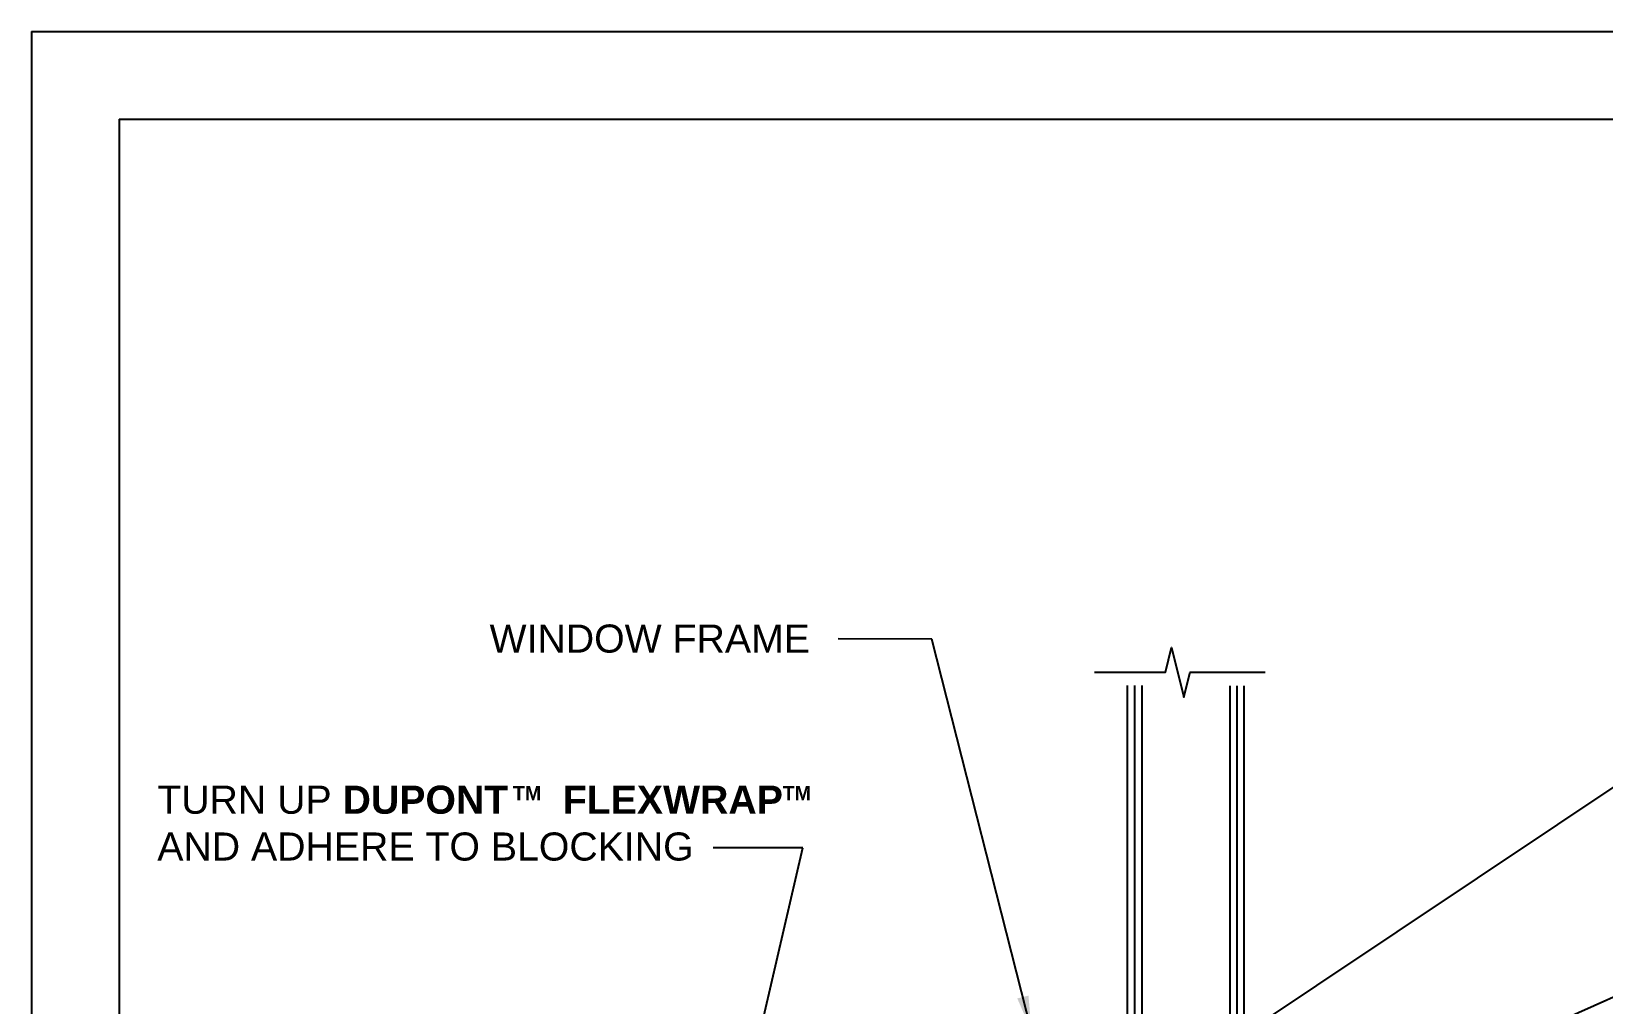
# Model space of a CAD drawing. Extents: x -129 to 26, y 0 to 100.
# Drawn here: x 0 to 13.42, y 24.69 to 33 of the extents above; entities that cross this region are included whole.
import ezdxf

# ---------------------------------------------------------------- set-up
doc = ezdxf.new("R2010")
doc.units = 0
doc.header["$LTSCALE"] = 1.5
doc.header["$MEASUREMENT"] = 0
doc.layers.get('DEFPOINTS').update_dxf_attribs({"linetype": 'CONTINUOUS'})
for name, color, linetype in [('8X11-TTB$0$B', 7, 'CONTINUOUS'), ('A-WINDOW_FRAME', 252, 'CONTINUOUS'), ('R-SWTS-DET1', 252, 'CONTINUOUS'), ('TEXT', 7, 'CONTINUOUS')]:
    doc.layers.add(name, color=color, linetype=linetype)
doc.styles.add('DETAILS', font='sanss___.ttf', dxfattribs={"height": 1})
doc.dimstyles.new('TYVEKDETAILS', dxfattribs={"dimscale": 6, "dimtxt": 1.5, "dimasz": 0.1, "dimexe": 0.75, "dimexo": 0.75, "dimgap": 0.75, "dimtad": 0, "dimtih": 1, "dimtoh": 1, "dimdec": 4, "dimzin": 0, "dimtxsty": 'DETAILS', "dimcen": 0.0625, "dimazin": 3, "dimtfac": 1, "dimtdec": 4, "dimtofl": 0, "dimtmove": 0, "dimatfit": 3, "dimtolj": 1, "dimtzin": 0})

msp = doc.modelspace()

# ---------------------------------------------------------------- linework, layer by layer
at = {"layer": '8X11-TTB$0$B', "color": 7}
for q in [(0.75, 0.7499999999999964), (24.75, 32.25000000000001)]:
    msp.add_line((0.7499999999999893, 32.25), q, dxfattribs=at)
at = {"layer": 'A-WINDOW_FRAME'}
for p, q in [((9.36432813921988, 23.95791511640895, 8.93999048238442e-09), (9.36432813921988, 27.40957396182063, 8.93999048238442e-09)), ((9.42632813921988, 23.95791511640895, 8.93999048238442e-09), (9.42632813921988, 27.40957396182063, 8.93999048238442e-09)), ((9.488328139219881, 27.40957396182063, 8.93999048238442e-09), (9.488328139219881, 23.95791511640895, 8.93999048238442e-09)), ((10.2383281392198, 27.40925376423096, 8.93999048238442e-09), (10.2383281392198, 23.95791511640895, 8.93999048238442e-09)), ((10.3003281392198, 23.95791511640895, 8.93999048238442e-09), (10.3003281392198, 27.40925376423096, 8.93999048238442e-09)), ((10.3623281392198, 23.95791511640895, 8.93999048238442e-09), (10.3623281392198, 27.40925376423096, 8.93999048238442e-09))]:
    msp.add_line(p, q, dxfattribs=at)
at = {"layer": 'DEFPOINTS'}
for q in [(0, -3.552713678800501e-15), (25.5, 33)]:
    msp.add_line((-5.329070518200751e-15, 33), q, dxfattribs=at)
at = {"layer": 'R-SWTS-DET1', "elevation": 8.93999048238442e-09}
msp.add_lwpolyline([(9.08233766023357, 27.52411910187708), (9.68805476898519, 27.52411910187708), (9.740975183647627, 27.73637129199995), (9.84689584719802, 27.31154671416453), (9.899816261860444, 27.52379890428741), (10.54015472775469, 27.52379890428741)], dxfattribs=at)

# ---------------------------------------------------------------- texts
at = {"layer": 'TEXT', "attachment_point": 1, "style": 'DETAILS'}
for s, insert, char_height, width in [('WINDOW FRAME', (3.913972789962309, 27.93180556194284), 0.24, 8.65985794177027), ('TURN UP {\\fSansSerif|b1|i0|c2|p2;DUPONT     FLEXWRAP\\fArial|b0|i0|c0|p32;\\H0.8125x; }AND ADHERE TO BLOCKING', (1.075368990993128, 26.55497345491459), 0.239999999976, 5.894507608624446)]:
    msp.add_mtext(s, dxfattribs=dict(at, insert=insert, char_height=char_height, width=width))
at = {"layer": 'TEXT', "char_height": 0.119999999988, "attachment_point": 4, "style": 'DETAILS'}
for insert in [(4.113714301241097, 26.49086052015026), (6.418232217139384, 26.49086052015026)]:
    msp.add_mtext('{\\fSansSerif|b1|i0|c2|p2;TM}', dxfattribs=dict(at, insert=insert))

# ---------------------------------------------------------------- leaders
at = {"layer": 'TEXT'}
for points in [[(6.849302006549664, 22.088218415471, 1.489998413730761e-09), (16.89592139228861, 28.79827239715762, 1.489998413730761e-09), (17.55435760801273, 28.79715515157642, 1.489998413730761e-09)], [(8.544862175836538, 24.45793211640895), (7.692520587359859, 27.80676423582162), (6.893088632207565, 27.80812884779473)], [(6.847064467385849, 21.77328745138207, 2.234997620596124e-09), (16.89510301555479, 26.25886856442171, 2.234997620596124e-09), (17.55435760801274, 26.25896517541842, 2.234997620596124e-09)], [(5.719364653717889, 22.27014031076817), (6.589419597949644, 26.02369679120864), (5.825171599118563, 26.02369679120864)]]:
    msp.add_leader(points, dimstyle='TYVEKDETAILS', override={"dimscale": 3, "dimfxl": 3}, dxfattribs=at)

doc.saveas('drawing.dxf')
